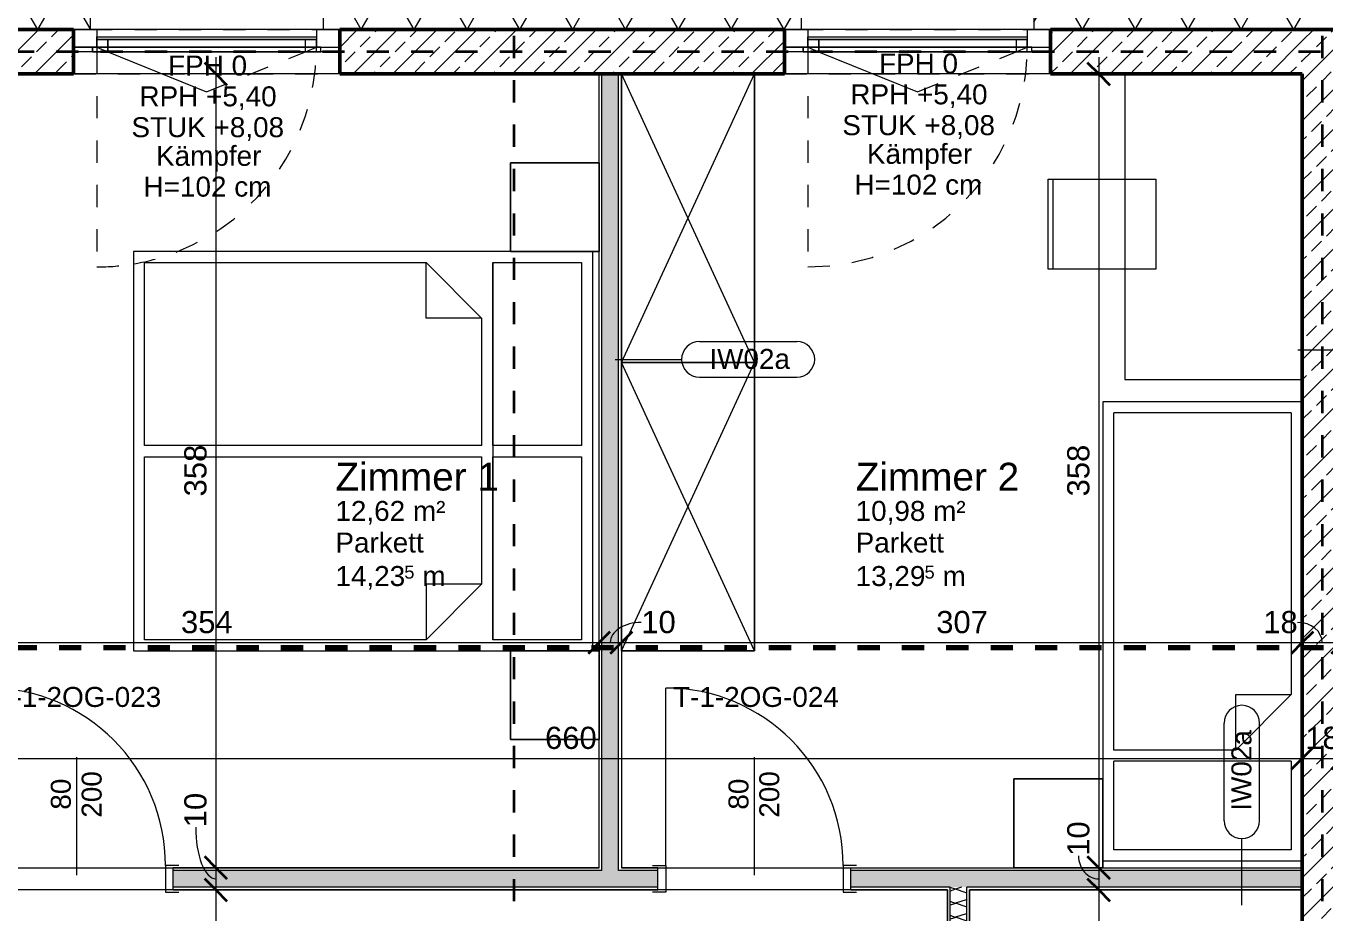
# Model space of a CAD drawing. Header units: metres. Extents: x 3 to 50, y 58.8 to 100.4.
# Drawn here: x 26.71 to 32.57, y 83.68 to 87.67 of the extents above; entities that cross this region are included whole.
import ezdxf

# ---------------------------------------------------------------- set-up
doc = ezdxf.new("R2010")
doc.units = ezdxf.units.M
for name, pattern in [('Achse', [0.009, 0.005, -0.002, 0, -0.002]), ('Strich Punkt Mittel', [0.015875, 0.00635, -0.004763, 0, -0.004763]), ('Verdeckt', [0.003, 0.002, -0.001]), ('Verdeckt Oben', [0.00225, 0.0015, -0.00075])]:
    doc.linetypes.add(name, pattern=pattern)
for name, color, linetype, lineweight in [('A-GLAZ', 151, 'Continuous', 18), ('A-GLAZ-IDEN_', 152, 'Continuous', 9), ('A_Bemassung-50_', 4, 'Continuous', 9), ('A_Bemassung_', 4, 'Continuous', 9), ('A_Beschriftung_', 7, 'Continuous', 9), ('A_Decken', 8, 'Continuous', 13), ('A_Fenster', 7, 'Continuous', 13), ('A_Moebel', 6, 'Continuous', 13), ('A_Raeume_', 7, 'Continuous', 5), ('A_Raeume_Beschriftung_', 7, 'Continuous', 9), ('A_Raster_', 1, 'Continuous', 9), ('A_Tueren', 31, 'Continuous', 13), ('A_Waende', 7, 'Continuous', 13), ('G-ANNO-SYMB_', 111, 'Continuous', 9)]:
    doc.layers.add(name, color=color, linetype=linetype, lineweight=lineweight)
doc.styles.add('Arial_2', font='arial.ttf', dxfattribs={"height": 0.125})
doc.styles.add('Arial_3', font='arial.ttf', dxfattribs={"height": 0.09})
doc.styles.add('Arial_4', font='arial.ttf', dxfattribs={"height": 0.05849})
doc.styles.add('Arial_5', font='arial.ttf', dxfattribs={"height": 0.1})
doc.dimstyles.new('WGA-Bemaßung_1', dxfattribs={"dimscale": 0.3048, "dimtxt": 0.102026, "dimasz": 0.328084, "dimexe": 0.246063, "dimexo": 0.0625, "dimgap": 0.04101, "dimtad": 1, "dimdec": 1, "dimlfac": 100, "dimrnd": 0.5, "dimdsep": 46, "dimtxsty": 'Arial_5', "dimblk1": 'OBLIQUE', "dimblk2": 'OBLIQUE', "dimsah": 1, "dimcen": 0.09, "dimdle": 0.246063, "dimazin": 2, "dimtfac": 1, "dimtdec": 4, "dimtix": 1, "dimtmove": 1, "dimatfit": 3, "dimfxl": 0.656168, "dimfxlon": 1, "dimtvp": 1, "dimtolj": 1, "dimtzin": 0, "dimarcsym": 2})
doc.dimstyles.new('WGA-Bemaßung_3', dxfattribs={"dimscale": 0.3048, "dimtxt": 0.102026, "dimasz": 0.328084, "dimexe": 0.246063, "dimexo": 0.0625, "dimgap": 0.04101, "dimtad": 1, "dimdec": 1, "dimlfac": 100, "dimrnd": 0.5, "dimdsep": 46, "dimtxsty": 'Arial_5', "dimblk1": 'OBLIQUE', "dimblk2": 'OBLIQUE', "dimsah": 1, "dimcen": 0.09, "dimdle": 0.246063, "dimazin": 2, "dimtfac": 1, "dimtdec": 4, "dimtix": 1, "dimtmove": 0, "dimatfit": 3, "dimfxl": 0.656168, "dimfxlon": 1, "dimtvp": 1, "dimtolj": 1, "dimtzin": 0, "dimarcsym": 2})
pattern_1 = [(45, (0, 0), (-0.08980256, 0.08980256), []), (45, (0.0898, 0), (-0.08980256, 0.08980256), [0.0635, -0.03175])]

# ---------------------------------------------------------------- blocks, each defined once
blk = doc.blocks.new('UZ_D1 - SL_0800x2000_Zimmertür_Stahlzarge_GK-7175508-263_PP_02OG_BT1')
at = {"layer": 'A_Tueren', "lineweight": 5}
for p, q in [((-0.4, 0.06), (-0.46, 0.06)), ((-0.4, -0.06), (-0.4, 0.06)), ((0.4, 0.06), (0.46, 0.06)), ((0.4, -0.06), (0.4, 0.06)), ((-0.46, -0.06), (-0.4, -0.06)), ((0.46, -0.06), (0.4, -0.06)), ((0.4, -0.06), (0.4, -0.86))]:
    blk.add_line(p, q, dxfattribs=at)
blk.add_arc((0.4, -0.06), 0.8, 180, 270, dxfattribs=at)
blk = doc.blocks.new('Moeb_Bett - Doppelbett 180x210-V18-263_PP_02OG_BT1')
at = {"layer": 'A_Moebel', "color": 8}
for p, q in [((-1.3, 1.05), (-1.3, 0.65)), ((-0.9, 1.05), (-1.3, 1.05)), ((-1.3, 1.05), (-0.9, 1.05)), ((-1.3, 0.65), (-1.3, 1.05)), ((-0.9, 1.05), (-0.9, -1.05)), ((-0.9, 0.65), (-0.9, 1.05)), ((-0.9, 1.05), (-0.9, 0.65)), ((-0.9, 1.02), (0.9, 1.02)), ((0.9, -1.05), (0.9, 1.05)), ((0.9486, 1.05), (0.9, 1.05)), ((0.9, 1.05), (0.9, 0.65)), ((0.9, 0.65), (0.9, 1.05)), ((0.9, 1.05), (1.3, 1.05)), ((1.3, 0.65), (1.3, 1.05)), ((1.3, 1.05), (1.3, 0.65)), ((-0.85, 0.57), (-0.85, 0.97)), ((-0.85, 0.97), (-0.025, 0.97)), ((-0.025, 0.97), (-0.025, 0.57)), ((0.025, 0.57), (0.025, 0.97)), ((0.025, 0.97), (0.85, 0.97)), ((0.85, 0.97), (0.85, 0.57)), ((-1.3, 0.65), (-0.9, 0.65)), ((-0.9, 0.65), (-1.3, 0.65)), ((0.9, 0.65), (1.3, 0.65)), ((1.3, 0.65), (0.9, 0.65)), ((-0.025, 0.57), (-0.85, 0.57)), ((-0.85, 0.57), (0.85, 0.57)), ((0.85, 0.57), (0.025, 0.57)), ((-0.85, 0.27), (-0.6, 0.52)), ((-0.6, 0.52), (-0.6, 0.27)), ((-0.6, 0.52), (-0.025, 0.52)), ((-0.025, 0.52), (-0.025, -1)), ((0.025, -1), (0.025, 0.52)), ((0.025, 0.52), (0.6, 0.52)), ((0.6, 0.52), (0.6, 0.27)), ((0.85, 0.27), (0.6, 0.52)), ((-0.6, 0.27), (-0.85, 0.27)), ((-0.85, -1), (-0.85, 0.27)), ((0.6, 0.27), (0.85, 0.27)), ((0.85, 0.27), (0.85, -1)), ((-0.9, -1.05), (0.9, -1.05)), ((-0.025, -1), (-0.85, -1)), ((0.85, -1), (0.025, -1))]:
    blk.add_line(p, q, dxfattribs=at)
blk = doc.blocks.new('Moeb_Schrank - Schrank_2m_60cm-4268999-263_PP_02OG_BT1')
at = {"layer": 'A_Moebel', "color": 8}
for p, q in [((0, 0), (1.3, 0.6)), ((0, 0.6), (1.3, 0)), ((1.3, 0.6), (0, 0.6)), ((0, 0.6), (0, 0)), ((0, 0), (0, 0.6)), ((0, 0.6), (1.3, 0.6)), ((1.3, 0), (1.3, 0.6)), ((1.3, 0.6), (1.3, 0)), ((0, 0), (1.3, 0)), ((1.3, 0), (0, 0))]:
    blk.add_line(p, q, dxfattribs=at)
blk = doc.blocks.new('Moeb_Bett - Einzelbett 090x210-1828300-263_PP_02OG_BT1')
at = {"layer": 'A_Moebel', "color": 8}
for p, q in [((-0.45, 1.02), (0.45, 1.02)), ((0.45, -1.05), (0.45, 1.05)), ((0.4717, 1.05), (0.45, 1.05)), ((0.45, 1.05), (0.45, 0.65)), ((0.45, 0.65), (0.45, 1.05)), ((0.45, 1.05), (0.85, 1.05)), ((0.85, 0.65), (0.85, 1.05)), ((0.85, 1.05), (0.85, 0.65)), ((-0.4, 0.97), (0.4, 0.97)), ((-0.4, 0.57), (-0.4, 0.97)), ((0.4, 0.97), (0.4, 0.57)), ((0.45, 0.65), (0.85, 0.65)), ((0.85, 0.65), (0.45, 0.65)), ((-0.4, 0.57), (0.4, 0.57)), ((-0.4, 0.27), (-0.15, 0.52)), ((-0.15, 0.52), (-0.15, 0.27)), ((-0.15, 0.52), (0.4, 0.52)), ((0.4, 0.52), (0.4, -1)), ((-0.15, 0.27), (-0.4, 0.27)), ((-0.4, -1), (-0.4, 0.27)), ((-0.45, -1.05), (0.45, -1.05)), ((-0.4, -1), (0.4, -1))]:
    blk.add_line(p, q, dxfattribs=at)
blk = doc.blocks.new('Moeb_Schreibtisch_variabel - 140 x 80-1811703-263_PP_02OG_BT1')
at = {"layer": 'A_Moebel', "color": 8}
for p, q in [((-0.1866, -0.4), (-0.1866, 0.4)), ((-0.1866, -0.4), (-0.1866, 0.4)), ((-1.0891, -0.2599), (-0.6841, -0.2599)), ((-1.0891, -0.4), (-1.0891, -0.2599)), ((-0.6841, -0.2599), (-0.6841, -0.4)), ((-1.5641, -0.4), (-0.1866, -0.4)), ((-1.5641, -0.4), (-0.1866, -0.4)), ((-1.0891, -0.7452), (-1.0891, -0.4)), ((-0.6841, -0.4), (-0.6841, -0.7452)), ((-1.0891, -0.7255), (-0.6841, -0.7255)), ((-0.6841, -0.7452), (-1.0891, -0.7452))]:
    blk.add_line(p, q, dxfattribs=at)
blk = doc.blocks.new('Fens_1tlg_OL - DF_OL_DK_1120x2400-10146496-263_PP_02OG_BT1')
at = {"layer": 'A_Fenster', "linetype": 'Verdeckt Oben', "lineweight": 5}
for p, q in [((-0.525, 0.26), (0.525, 0.26)), ((-0.525, 0.1), (0.525, 0.1)), ((-0.6, -0.1), (0.6, -0.1)), ((-0.6, -0.1), (0.6, -0.1))]:
    blk.add_line(p, q, dxfattribs=at)
blk = doc.blocks.new('Fens_1tlg_OL - DF_OL_DK_1120x2400-V32-263_PP_02OG_BT1')
at = {"layer": 'A-GLAZ'}
for p, q in [((-0.6, 0.1), (-0.495, 0.1)), ((-0.6, 0.02), (-0.6, 0.1)), ((0.525, 0.1), (-0.525, 0.1)), ((-0.495, 0.1), (-0.495, 0.02)), ((0.495, 0.1), (0.495, 0.02)), ((0.6, 0.1), (0.495, 0.1)), ((0.6, 0.02), (0.6, 0.1)), ((-0.6, 0.02), (-0.515, 0.02)), ((-0.495, 0.02), (-0.6, 0.02)), ((-0.515, 0.02), (-0.495, 0.02)), ((-0.495, 0.02), (-0.445, 0.02)), ((-0.445, 0.02), (0.445, 0.02)), ((0.445, 0.02), (0.495, 0.02)), ((0.495, 0.02), (0.515, 0.02)), ((0.495, 0.02), (0.6, 0.02)), ((0.515, 0.02), (0.6, 0.02))]:
    blk.add_line(p, q, dxfattribs=at)
at = {"layer": 'A_Fenster', "linetype": 'Verdeckt Oben', "lineweight": 5}
for p, q in [((-0.525, 0.26), (0.525, 0.26)), ((-0.525, 0.1), (0.525, 0.1)), ((-0.6, -0.1), (0.6, -0.1)), ((-0.6, -0.1), (0.6, -0.1))]:
    blk.add_line(p, q, dxfattribs=at)
at = {"layer": 'A_Fenster'}
for p, q in [((-0.495, 0.055), (-0.495, 0.067)), ((-0.495, 0.067), (0.495, 0.067)), ((-0.495, 0.067), (0.495, 0.067)), ((-0.495, 0.055), (-0.495, 0.067)), ((0.495, 0.067), (0.495, 0.055)), ((0.495, 0.067), (0.495, 0.055)), ((-0.6, 0.02), (-0.515, 0.02)), ((-0.515, 0.02), (-0.495, 0.02)), ((-0.495, 0.02), (-0.515, 0.02)), ((-0.515, 0.02), (0.515, 0.02)), ((-0.515, 0), (-0.515, 0.02)), ((-0.515, 0.02), (-0.515, 0)), ((-0.495, 0.02), (-0.495, 0.055)), ((-0.445, 0.055), (-0.495, 0.055)), ((0.495, 0.055), (-0.495, 0.055)), ((-0.495, 0.055), (-0.495, 0.02)), ((-0.495, 0.053), (-0.495, 0.055)), ((-0.495, 0.053), (-0.495, 0.055)), ((-0.445, 0.053), (-0.495, 0.053)), ((-0.445, 0.053), (-0.495, 0.053)), ((-0.495, 0.02), (-0.4455, 0)), ((-0.495, 0.02), (-0.445, 0.02)), ((-0.495, 0.02), (0.495, 0.02)), ((-0.445, 0.02), (-0.495, 0.02)), ((-0.495, 0.02), (-0.445, 0.02)), ((0.445, 0.055), (-0.445, 0.055)), ((-0.445, 0.055), (-0.445, 0)), ((0.445, 0.055), (-0.445, 0.055)), ((-0.445, 0.055), (0.445, 0.055)), ((-0.445, 0), (-0.445, 0.055)), ((0.445, 0.053), (-0.445, 0.053)), ((0.445, 0.053), (-0.445, 0.053)), ((-0.445, 0.02), (0.445, 0.02)), ((0.445, 0.02), (-0.445, 0.02)), ((-0.445, 0.02), (0.445, 0.02)), ((0.495, 0.055), (0.445, 0.055)), ((0.445, 0.055), (0.445, 0)), ((0.445, 0.055), (0.445, 0)), ((0.495, 0.053), (0.445, 0.053)), ((0.495, 0.053), (0.445, 0.053)), ((0.445, 0.02), (0.495, 0.02)), ((0.495, 0.02), (0.445, 0.02)), ((0.445, 0.02), (0.495, 0.02)), ((0.495, 0.02), (0.495, 0.055)), ((0.495, 0.02), (0.495, 0.055)), ((0.495, 0.055), (0.495, 0.053)), ((0.495, 0.055), (0.495, 0.053)), ((0.495, 0.02), (0.515, 0.02)), ((0.515, 0.02), (0.495, 0.02)), ((0.515, 0.02), (0.6, 0.02)), ((0.515, 0), (0.515, 0.02)), ((0.515, 0), (0.515, 0.02)), ((0.515, 0), (-0.515, 0)), ((-0.515, 0), (-0.445, 0)), ((-0.4455, 0), (0, -0.18)), ((0.445, 0), (-0.445, 0)), ((0.445, 0), (-0.445, 0)), ((-0.445, 0), (0.445, 0)), ((0.445, 0), (0.515, 0))]:
    blk.add_line(p, q, dxfattribs=at)
at = {"layer": 'A_Fenster', "linetype": 'Verdeckt', "lineweight": 5}
for p, q in [((-0.495, 0.02), (-0.495, 0)), ((0.4455, 0), (0.495, 0.02)), ((-0.495, 0), (-0.495, -0.97)), ((0, -0.18), (0.4455, 0))]:
    blk.add_line(p, q, dxfattribs=at)
for start, end in [(358.83969, 0), (291.56872, 358.83969), (279.61178, 291.56872), (270, 279.61178)]:
    blk.add_arc((-0.495, 0.02), 0.99, start, end, dxfattribs=at)
blk = doc.blocks.new('Fens_1tlg_OL - DF_OL_DK_1120x2400-V33-263_PP_02OG_BT1')
at = {"layer": 'A-GLAZ'}
for p, q in [((-0.6, 0.1), (-0.495, 0.1)), ((-0.6, 0.02), (-0.6, 0.1)), ((0.525, 0.1), (-0.525, 0.1)), ((-0.495, 0.1), (-0.495, 0.02)), ((0.495, 0.1), (0.495, 0.02)), ((0.6, 0.1), (0.495, 0.1)), ((0.6, 0.02), (0.6, 0.1)), ((-0.6, 0.02), (-0.515, 0.02)), ((-0.495, 0.02), (-0.6, 0.02)), ((-0.515, 0.02), (-0.495, 0.02)), ((-0.495, 0.02), (-0.445, 0.02)), ((-0.445, 0.02), (0.445, 0.02)), ((0.445, 0.02), (0.495, 0.02)), ((0.495, 0.02), (0.515, 0.02)), ((0.495, 0.02), (0.6, 0.02)), ((0.515, 0.02), (0.6, 0.02))]:
    blk.add_line(p, q, dxfattribs=at)
at = {"layer": 'A_Fenster', "linetype": 'Verdeckt Oben', "lineweight": 5}
for p, q in [((-0.525, 0.26), (0.525, 0.26)), ((-0.525, 0.1), (0.525, 0.1)), ((-0.6, -0.1), (0.6, -0.1)), ((-0.6, -0.1), (0.6, -0.1))]:
    blk.add_line(p, q, dxfattribs=at)
at = {"layer": 'A_Fenster'}
for p, q in [((-0.495, 0.055), (-0.495, 0.067)), ((-0.495, 0.067), (0.495, 0.067)), ((-0.495, 0.067), (0.495, 0.067)), ((-0.495, 0.055), (-0.495, 0.067)), ((0.495, 0.067), (0.495, 0.055)), ((0.495, 0.067), (0.495, 0.055)), ((-0.6, 0.02), (-0.515, 0.02)), ((-0.515, 0.02), (-0.495, 0.02)), ((-0.495, 0.02), (-0.515, 0.02)), ((-0.515, 0.02), (0.515, 0.02)), ((-0.515, 0), (-0.515, 0.02)), ((-0.515, 0.02), (-0.515, 0)), ((-0.495, 0.02), (-0.495, 0.055)), ((-0.445, 0.055), (-0.495, 0.055)), ((0.495, 0.055), (-0.495, 0.055)), ((-0.495, 0.055), (-0.495, 0.02)), ((-0.495, 0.053), (-0.495, 0.055)), ((-0.495, 0.053), (-0.495, 0.055)), ((-0.445, 0.053), (-0.495, 0.053)), ((-0.445, 0.053), (-0.495, 0.053)), ((-0.495, 0.02), (-0.4455, 0)), ((-0.495, 0.02), (-0.445, 0.02)), ((-0.495, 0.02), (0.495, 0.02)), ((-0.445, 0.02), (-0.495, 0.02)), ((-0.495, 0.02), (-0.445, 0.02)), ((0.445, 0.055), (-0.445, 0.055)), ((-0.445, 0.055), (-0.445, 0)), ((0.445, 0.055), (-0.445, 0.055)), ((-0.445, 0.055), (0.445, 0.055)), ((-0.445, 0), (-0.445, 0.055)), ((0.445, 0.053), (-0.445, 0.053)), ((0.445, 0.053), (-0.445, 0.053)), ((-0.445, 0.02), (0.445, 0.02)), ((0.445, 0.02), (-0.445, 0.02)), ((-0.445, 0.02), (0.445, 0.02)), ((0.495, 0.055), (0.445, 0.055)), ((0.445, 0.055), (0.445, 0)), ((0.445, 0.055), (0.445, 0)), ((0.495, 0.053), (0.445, 0.053)), ((0.495, 0.053), (0.445, 0.053)), ((0.445, 0.02), (0.495, 0.02)), ((0.495, 0.02), (0.445, 0.02)), ((0.445, 0.02), (0.495, 0.02)), ((0.495, 0.02), (0.495, 0.055)), ((0.495, 0.02), (0.495, 0.055)), ((0.495, 0.055), (0.495, 0.053)), ((0.495, 0.055), (0.495, 0.053)), ((0.495, 0.02), (0.515, 0.02)), ((0.515, 0.02), (0.495, 0.02)), ((0.515, 0.02), (0.6, 0.02)), ((0.515, 0), (0.515, 0.02)), ((0.515, 0), (0.515, 0.02)), ((0.515, 0), (-0.515, 0)), ((-0.515, 0), (-0.445, 0)), ((-0.4455, 0), (0, -0.18)), ((0.445, 0), (-0.445, 0)), ((0.445, 0), (-0.445, 0)), ((-0.445, 0), (0.445, 0)), ((0.445, 0), (0.515, 0))]:
    blk.add_line(p, q, dxfattribs=at)
at = {"layer": 'A_Fenster', "linetype": 'Verdeckt', "lineweight": 5}
for p, q in [((-0.495, 0.02), (-0.495, 0)), ((0.4455, 0), (0.495, 0.02)), ((-0.495, 0), (-0.495, -0.97)), ((0, -0.18), (0.4455, 0))]:
    blk.add_line(p, q, dxfattribs=at)
for start, end in [(358.83969, 0), (270, 358.83969)]:
    blk.add_arc((-0.495, 0.02), 0.99, start, end, dxfattribs=at)
blk = doc.blocks.new('BS_Tuer_PP - oben-10002441-263_PP_02OG_BT1')
at = {"layer": 'A_Beschriftung_'}
blk.add_line((0, 0.00012), (0, 0.01076), dxfattribs=at)
blk = doc.blocks.new('BS_Wand_Lollipop - rechts_oben-2026913-263_PP_02OG_BT1')
at = {"layer": 'A_Beschriftung_'}
for p, q in [((0.0046, 0.0016), (0.0134, 0.0016)), ((-0.003, 0), (0.003, 0)), ((0.0046, -0.0016), (0.0134, -0.0016))]:
    blk.add_line(p, q, dxfattribs=at)
for centre, start, end in [((0.0046, 0), 90, 270), ((0.0134, 0), 270, 90)]:
    blk.add_arc(centre, 0.0016, start, end, dxfattribs=at)
blk = doc.blocks.new('DIMBLOCK399-263_PP_02OG_BT1')
at = {"layer": 'A_Bemassung-50_', "lineweight": 35, "transparency": 16777216}
for p, q in [((27.5696, 87.458), (27.5196, 87.508)), ((27.5696, 87.458), (27.6196, 87.408)), ((27.5696, 83.8805), (27.5196, 83.9305)), ((27.5696, 83.8805), (27.6196, 83.8305))]:
    blk.add_line(p, q, dxfattribs=at)
at = {"layer": 'A_Bemassung-50_', "transparency": 16777216}
for p, q in [((27.5696, 87.533), (27.5696, 83.8805)), ((27.5696, 87.458), (27.4946, 87.458)), ((27.5696, 87.458), (27.7696, 87.458)), ((27.5696, 83.8805), (27.4946, 83.8805)), ((27.5696, 83.8805), (27.7696, 83.8805))]:
    blk.add_line(p, q, dxfattribs=at)
at = {"layer": 'A_Bemassung-50_', "color": 0, "transparency": 16777216, "insert": (27.4273, 85.5539), "char_height": 0.1, "width": 0.276883, "attachment_point": 1, "rotation": 90, "line_spacing_factor": 0.941778, "style": 'Arial_5'}
blk.add_mtext('358', dxfattribs=at)
blk = doc.blocks.new('_Oblique')
at = {"color": 0, "linetype": 'ByBlock', "lineweight": -2}
blk.add_line((-0.5, -0.5), (0.5, 0.5), dxfattribs=at)
blk = doc.blocks.new('DIMBLOCK400-263_PP_02OG_BT1')
at = {"layer": 'A_Bemassung-50_', "lineweight": 35, "transparency": 16777216}
for p, q in [((27.5696, 83.8805), (27.5196, 83.9305)), ((27.5696, 83.8805), (27.6196, 83.8305)), ((27.5696, 83.7805), (27.5196, 83.8305)), ((27.5696, 83.7805), (27.6196, 83.7305))]:
    blk.add_line(p, q, dxfattribs=at)
at = {"layer": 'A_Bemassung-50_', "transparency": 16777216}
for p, q in [((27.5696, 83.8805), (27.4946, 83.8805)), ((27.5696, 83.8805), (27.5696, 83.7805)), ((27.5696, 83.8805), (27.7696, 83.8805)), ((27.5696, 83.7805), (27.4946, 83.7805)), ((27.5696, 83.7805), (27.7696, 83.7805))]:
    blk.add_line(p, q, dxfattribs=at)
blk.add_ellipse((27.5696, 84.0627), major_axis=(0, 0.2322), ratio=0.391824, start_param=1.570796, end_param=3.141593, dxfattribs=at)
at = {"layer": 'A_Bemassung-50_', "color": 0, "transparency": 16777216, "insert": (27.4273, 84.0627), "char_height": 0.1, "width": 0.184588, "attachment_point": 1, "rotation": 90, "line_spacing_factor": 0.941778, "style": 'Arial_5'}
blk.add_mtext('10', dxfattribs=at)
blk = doc.blocks.new('DIMBLOCK401-263_PP_02OG_BT1')
at = {"layer": 'A_Bemassung-50_', "lineweight": 35, "transparency": 16777216}
for p, q in [((27.5696, 83.7805), (27.5196, 83.8305)), ((27.5696, 83.7805), (27.6196, 83.7305)), ((27.5696, 82.5805), (27.5196, 82.6305)), ((27.5696, 82.5805), (27.6196, 82.5305))]:
    blk.add_line(p, q, dxfattribs=at)
at = {"layer": 'A_Bemassung-50_', "transparency": 16777216}
for p, q in [((27.5696, 83.7805), (27.4946, 83.7805)), ((27.5696, 83.7805), (27.5696, 82.5805)), ((27.5696, 83.7805), (27.7696, 83.7805)), ((27.5696, 82.5805), (27.4946, 82.5805)), ((27.5696, 82.5805), (27.7696, 82.5805))]:
    blk.add_line(p, q, dxfattribs=at)
at = {"layer": 'A_Bemassung-50_', "color": 0, "transparency": 16777216, "insert": (27.4273, 83.0651), "char_height": 0.1, "width": 0.276883, "attachment_point": 1, "rotation": 90, "line_spacing_factor": 0.941778, "style": 'Arial_5'}
blk.add_mtext('120', dxfattribs=at)
blk = doc.blocks.new('DIMBLOCK432-263_PP_02OG_BT1')
at = {"layer": 'A_Bemassung-50_', "lineweight": 35, "transparency": 16777216}
for p, q in [((31.5499, 87.458), (31.4999, 87.508)), ((31.5499, 87.458), (31.5999, 87.408)), ((31.5499, 83.8805), (31.4999, 83.9305)), ((31.5499, 83.8805), (31.5999, 83.8305))]:
    blk.add_line(p, q, dxfattribs=at)
at = {"layer": 'A_Bemassung-50_', "transparency": 16777216}
for p, q in [((31.5499, 87.533), (31.5499, 83.8805)), ((31.5499, 87.458), (31.4749, 87.458)), ((31.5499, 87.458), (31.7499, 87.458)), ((31.5499, 83.8805), (31.4749, 83.8805)), ((31.5499, 83.8805), (31.7499, 83.8805))]:
    blk.add_line(p, q, dxfattribs=at)
at = {"layer": 'A_Bemassung-50_', "color": 0, "transparency": 16777216, "insert": (31.4076, 85.5539), "char_height": 0.1, "width": 0.276883, "attachment_point": 1, "rotation": 90, "line_spacing_factor": 0.941778, "style": 'Arial_5'}
blk.add_mtext('358', dxfattribs=at)
blk = doc.blocks.new('DIMBLOCK433-263_PP_02OG_BT1')
at = {"layer": 'A_Bemassung-50_', "lineweight": 35, "transparency": 16777216}
for p, q in [((31.5499, 83.8805), (31.4999, 83.9305)), ((31.5499, 83.8805), (31.5999, 83.8305)), ((31.5499, 83.7805), (31.4999, 83.8305)), ((31.5499, 83.7805), (31.5999, 83.7305))]:
    blk.add_line(p, q, dxfattribs=at)
at = {"layer": 'A_Bemassung-50_', "transparency": 16777216}
for p, q in [((31.5499, 83.8805), (31.4749, 83.8805)), ((31.5499, 83.8805), (31.5499, 83.7805)), ((31.5499, 83.8805), (31.7499, 83.8805)), ((31.5499, 83.7805), (31.4749, 83.7805)), ((31.5499, 83.7805), (31.7499, 83.7805))]:
    blk.add_line(p, q, dxfattribs=at)
blk.add_ellipse((31.5499, 83.9341), major_axis=(0, 0.1036), ratio=0.878546, start_param=1.570796, end_param=3.141593, dxfattribs=at)
at = {"layer": 'A_Bemassung-50_', "color": 0, "transparency": 16777216, "insert": (31.4076, 83.9341), "char_height": 0.1, "width": 0.184588, "attachment_point": 1, "rotation": 90, "line_spacing_factor": 0.941778, "style": 'Arial_5'}
blk.add_mtext('10', dxfattribs=at)
blk = doc.blocks.new('DIMBLOCK434-263_PP_02OG_BT1')
at = {"layer": 'A_Bemassung-50_', "lineweight": 35, "transparency": 16777216}
for p, q in [((31.5499, 83.7805), (31.4999, 83.8305)), ((31.5499, 83.7805), (31.5999, 83.7305)), ((31.5499, 83.1805), (31.4999, 83.2305)), ((31.5499, 83.1805), (31.5999, 83.1305))]:
    blk.add_line(p, q, dxfattribs=at)
at = {"layer": 'A_Bemassung-50_', "transparency": 16777216}
for p, q in [((31.5499, 83.7805), (31.4749, 83.7805)), ((31.5499, 83.7805), (31.5499, 83.1805)), ((31.5499, 83.7805), (31.7499, 83.7805)), ((31.5499, 83.1805), (31.3499, 83.1805)), ((31.5499, 83.1805), (31.6249, 83.1805))]:
    blk.add_line(p, q, dxfattribs=at)
at = {"layer": 'A_Bemassung-50_', "color": 0, "transparency": 16777216, "insert": (31.4076, 83.4036), "char_height": 0.1, "width": 0.184588, "attachment_point": 1, "rotation": 90, "line_spacing_factor": 0.941778, "style": 'Arial_5'}
blk.add_mtext('60', dxfattribs=at)
blk = doc.blocks.new('DIMBLOCK462-263_PP_02OG_BT1')
at = {"layer": 'A_Bemassung-50_', "transparency": 16777216}
for p, q in [((25.7577, 84.8952), (25.7577, 85.0952)), ((29.2977, 84.8952), (29.2977, 85.0952)), ((25.7577, 84.8952), (29.2977, 84.8952)), ((25.7577, 84.8952), (25.7577, 84.8202)), ((29.2977, 84.8952), (29.2977, 84.8202))]:
    blk.add_line(p, q, dxfattribs=at)
at = {"layer": 'A_Bemassung-50_', "lineweight": 35, "transparency": 16777216}
for p, q in [((25.7577, 84.8952), (25.8077, 84.9452)), ((29.2977, 84.8952), (29.3477, 84.9452)), ((25.7577, 84.8952), (25.7077, 84.8452)), ((29.2977, 84.8952), (29.2477, 84.8452))]:
    blk.add_line(p, q, dxfattribs=at)
at = {"layer": 'A_Bemassung-50_', "color": 0, "transparency": 16777216, "insert": (27.4123, 85.0376), "char_height": 0.1, "width": 0.276883, "attachment_point": 1, "line_spacing_factor": 0.941778, "style": 'Arial_5'}
blk.add_mtext('354', dxfattribs=at)
blk = doc.blocks.new('DIMBLOCK463-263_PP_02OG_BT1')
at = {"layer": 'A_Bemassung-50_', "transparency": 16777216}
for p, q in [((29.2977, 84.8952), (29.2977, 85.0952)), ((29.3977, 84.8952), (29.3977, 85.0952)), ((29.2977, 84.8952), (29.3977, 84.8952)), ((29.2977, 84.8952), (29.2977, 84.8202)), ((29.3977, 84.8952), (29.3977, 84.8202))]:
    blk.add_line(p, q, dxfattribs=at)
at = {"layer": 'A_Bemassung-50_', "lineweight": 35, "transparency": 16777216}
for p, q in [((29.2977, 84.8952), (29.3477, 84.9452)), ((29.3977, 84.8952), (29.4477, 84.9452)), ((29.2977, 84.8952), (29.2477, 84.8452)), ((29.3977, 84.8952), (29.3477, 84.8452))]:
    blk.add_line(p, q, dxfattribs=at)
at = {"layer": 'A_Bemassung-50_', "transparency": 16777216}
blk.add_ellipse((29.4876, 84.8952), major_axis=(0.1399, 0), ratio=0.650148, start_param=1.570796, end_param=3.141593, dxfattribs=at)
at = {"layer": 'A_Bemassung-50_', "color": 0, "transparency": 16777216, "insert": (29.4876, 85.0376), "char_height": 0.1, "width": 0.184588, "attachment_point": 1, "line_spacing_factor": 0.941778, "style": 'Arial_5'}
blk.add_mtext('10', dxfattribs=at)
blk = doc.blocks.new('DIMBLOCK464-263_PP_02OG_BT1')
at = {"layer": 'A_Bemassung-50_', "transparency": 16777216}
for p, q in [((29.3977, 84.8952), (29.3977, 85.0952)), ((32.4677, 84.8952), (32.4677, 85.0952)), ((29.3977, 84.8952), (32.4677, 84.8952)), ((29.3977, 84.8952), (29.3977, 84.8202)), ((32.4677, 84.8952), (32.4677, 84.8202))]:
    blk.add_line(p, q, dxfattribs=at)
at = {"layer": 'A_Bemassung-50_', "lineweight": 35, "transparency": 16777216}
for p, q in [((29.3977, 84.8952), (29.4477, 84.9452)), ((32.4677, 84.8952), (32.5177, 84.9452)), ((29.3977, 84.8952), (29.3477, 84.8452)), ((32.4677, 84.8952), (32.4177, 84.8452))]:
    blk.add_line(p, q, dxfattribs=at)
at = {"layer": 'A_Bemassung-50_', "color": 0, "transparency": 16777216, "insert": (30.8173, 85.0376), "char_height": 0.1, "width": 0.276883, "attachment_point": 1, "line_spacing_factor": 0.941778, "style": 'Arial_5'}
blk.add_mtext('307', dxfattribs=at)
blk = doc.blocks.new('DIMBLOCK465-263_PP_02OG_BT1')
at = {"layer": 'A_Bemassung-50_', "transparency": 16777216}
for p, q in [((32.4677, 84.8952), (32.4677, 85.0952)), ((32.6477, 84.8952), (32.6477, 85.0952)), ((32.4677, 84.8952), (32.6477, 84.8952)), ((32.4677, 84.8952), (32.4677, 84.8202)), ((32.6477, 84.8952), (32.6477, 84.8202))]:
    blk.add_line(p, q, dxfattribs=at)
at = {"layer": 'A_Bemassung-50_', "lineweight": 35, "transparency": 16777216}
for p, q in [((32.4677, 84.8952), (32.5177, 84.9452)), ((32.6477, 84.8952), (32.6977, 84.9452)), ((32.4677, 84.8952), (32.4177, 84.8452)), ((32.6477, 84.8952), (32.5977, 84.8452))]:
    blk.add_line(p, q, dxfattribs=at)
at = {"layer": 'A_Bemassung-50_', "transparency": 16777216}
blk.add_ellipse((32.4453, 84.8952), major_axis=(0.1124, 0), ratio=0.809445, start_param=0, end_param=1.570796, dxfattribs=at)
at = {"layer": 'A_Bemassung-50_', "color": 0, "transparency": 16777216, "insert": (32.2914, 85.0376), "char_height": 0.1, "width": 0.184588, "attachment_point": 1, "line_spacing_factor": 0.941778, "style": 'Arial_5'}
blk.add_mtext('18', dxfattribs=at)
blk = doc.blocks.new('DIMBLOCK499-263_PP_02OG_BT1')
at = {"layer": 'A_Bemassung-50_', "transparency": 16777216}
for p, q in [((32.4677, 84.3735), (32.4677, 84.5735)), ((25.8702, 84.3735), (25.8702, 84.4485)), ((25.8702, 84.3735), (32.4677, 84.3735)), ((25.8702, 84.3735), (25.8702, 84.1735)), ((32.4677, 84.3735), (32.4677, 84.2985))]:
    blk.add_line(p, q, dxfattribs=at)
at = {"layer": 'A_Bemassung-50_', "lineweight": 35, "transparency": 16777216}
for p, q in [((25.8702, 84.3735), (25.9202, 84.4235)), ((32.4677, 84.3735), (32.5177, 84.4235)), ((25.8702, 84.3735), (25.8202, 84.3235)), ((32.4677, 84.3735), (32.4177, 84.3235))]:
    blk.add_line(p, q, dxfattribs=at)
at = {"layer": 'A_Bemassung-50_', "color": 0, "transparency": 16777216, "insert": (29.0536, 84.5158), "char_height": 0.1, "width": 0.276883, "attachment_point": 1, "line_spacing_factor": 0.941778, "style": 'Arial_5'}
blk.add_mtext('660', dxfattribs=at)
blk = doc.blocks.new('DIMBLOCK500-263_PP_02OG_BT1')
at = {"layer": 'A_Bemassung-50_', "transparency": 16777216}
for p, q in [((32.4677, 84.3735), (32.4677, 84.5735)), ((32.6477, 84.3735), (32.6477, 84.5735)), ((32.4677, 84.3735), (32.6477, 84.3735)), ((32.4677, 84.3735), (32.4677, 84.2985)), ((32.6477, 84.3735), (32.6477, 84.2985))]:
    blk.add_line(p, q, dxfattribs=at)
at = {"layer": 'A_Bemassung-50_', "lineweight": 35, "transparency": 16777216}
for p, q in [((32.4677, 84.3735), (32.5177, 84.4235)), ((32.6477, 84.3735), (32.6977, 84.4235)), ((32.4677, 84.3735), (32.4177, 84.3235)), ((32.6477, 84.3735), (32.5977, 84.3235))]:
    blk.add_line(p, q, dxfattribs=at)
at = {"layer": 'A_Bemassung-50_', "color": 0, "transparency": 16777216, "insert": (32.4808, 84.5158), "char_height": 0.1, "width": 0.184588, "attachment_point": 1, "line_spacing_factor": 0.941778, "style": 'Arial_5'}
blk.add_mtext('18', dxfattribs=at)

msp = doc.modelspace()

# ---------------------------------------------------------------- hatches: boundary and pattern name
at = {"layer": 'A_Waende', "lineweight": 5}
h = msp.add_hatch(dxfattribs=at)
h.set_pattern_fill('FP_141', color=250, angle=90, style=0, pattern_type=2)
h.set_pattern_definition([(3e-14, (26.29, 87.658), (-1e-16, 0.20637), []), (60, (26.29, 87.658), (-0.17872, 0.103185), []), (120, (26.29, 87.658), (-0.17872, -0.103185), [])])
h.paths.add_polyline_path([(25.89, 87.658), (27.0027, 87.658), (27.0027, 87.818), (25.5777, 87.818), (25.5777, 87.658), (25.7577, 87.658)])
h = msp.add_hatch(dxfattribs=at)
h.set_pattern_fill('FP_142', color=250, angle=90, style=0, pattern_type=2)
h.set_pattern_definition([(3e-14, (29.655, 87.658), (-1e-16, 0.20637), []), (60, (29.655, 87.658), (-0.17873, 0.10319), []), (120, (29.655, 87.658), (-0.17873, -0.10319), [])])
h.paths.add_polyline_path([(28.9983, 87.658), (30.2077, 87.658), (30.2077, 87.818), (28.0527, 87.818), (28.0527, 87.658), (28.718, 87.658)])
h = msp.add_hatch(dxfattribs=at)
h.set_pattern_fill('FP_11', color=250, angle=90, style=0, pattern_type=2)
h.set_pattern_definition([(3e-14, (31.953, 87.658), (-1e-16, 0.20637), []), (60, (31.953, 87.658), (-0.17873, 0.10319), []), (120, (31.953, 87.658), (-0.17873, -0.10319), [])])
h.paths.add_polyline_path([(32.6477, 87.658), (32.6477, 87.818), (31.2577, 87.818), (31.2577, 87.658), (32.4677, 87.658)])
h = msp.add_hatch(dxfattribs=at)
h.set_pattern_fill('FP_4', color=250, style=0, pattern_type=2)
h.set_pattern_definition(pattern_1)
h.paths.add_polyline_path([(28.408, 87.458), (30.1327, 87.458), (30.1327, 87.658), (28.1277, 87.658), (28.1277, 87.458), (28.1359, 87.458)])
h.paths.add_polyline_path([(25.89, 87.458), (26.9277, 87.458), (26.9277, 87.658), (25.7577, 87.658), (25.7577, 87.458), (25.8702, 87.458)])
h = msp.add_hatch(dxfattribs=at)
h.set_pattern_fill('FP_4', color=250, style=0, pattern_type=2)
h.set_pattern_definition(pattern_1)
h.paths.add_polyline_path([(31.6677, 87.458), (32.4677, 87.458), (32.4677, 87.658), (31.3327, 87.658), (31.3327, 87.458), (31.546, 87.458)])
h = msp.add_hatch(dxfattribs=at)
h.set_pattern_fill('FP_4', color=250, style=0, pattern_type=2)
h.set_pattern_definition(pattern_1)
h.paths.add_polyline_path([(32.4677, 80.3355), (32.6477, 80.3355), (32.6477, 87.658), (32.4677, 87.658), (32.4677, 80.4605)])
h = msp.add_hatch(dxfattribs=at)
h.set_pattern_fill('FP_58', color=250, angle=315, style=0, pattern_type=2)
h.set_pattern_definition([(135, (29.39796, 85.66952), (-0.254, 0.1270034), [0.02245, -0.15715]), (135, (29.28695, 85.7169), (-0.254, 0.1270034), [0.02245, -0.15715]), (135, (29.39726, 85.732455), (-0.254, 0.1270034), [0.02245, -0.15715]), (135, (29.28695, 85.78054), (-0.254, 0.1270034), [0.02245, -0.15715]), (161.565, (29.38241, 85.68508), (-0.5079977, 0.1270007), [0.0502, -0.35141]), (161.565, (29.334325, 85.700635), (-0.5079977, 0.1270007), [0.0502, -0.35141]), (161.565, (29.3817, 85.74801), (-0.50799766, 0.1270007), [0.0502, -0.35141]), (161.565, (29.334325, 85.764274), (-0.50799766, 0.1270007), [0.0502, -0.35141]), (225, (29.28624, 85.68508), (0.254, 0.1270034), [0.02245, -0.15715]), (225, (29.39726, 85.732455), (0.254, 0.1270034), [0.02245, -0.15715]), (225, (29.28624, 85.74872), (0.254, 0.1270034), [0.02245, -0.15715]), (225, (29.39726, 85.79609), (0.254, 0.1270034), [0.02245, -0.15715]), (198.435, (29.334325, 85.700635), (0.5079977, 0.1270007), [0.0502, -0.35141]), (198.435, (29.3817, 85.7169), (0.5079977, 0.1270007), [0.0502, -0.35141]), (198.435, (29.334325, 85.764274), (0.50799766, 0.1270007), [0.0502, -0.35141]), (198.435, (29.3817, 85.780538), (0.50799766, 0.1270007), [0.0502, -0.35141])])
h.paths.add_polyline_path([(29.3102, 83.868), (29.3852, 83.868), (29.3852, 87.458), (29.3102, 87.458), (29.3102, 83.8805)])
h = msp.add_hatch(dxfattribs=at)
h.set_pattern_fill('FP_60', color=250, angle=-225, style=0, pattern_type=2)
h.set_pattern_definition([(225, (29.16886, 83.88054), (-0.1270034, -0.2539998), [0.02245, -0.15715]), (225, (29.12149, 83.76953), (-0.1270034, -0.2539998), [0.02245, -0.15715]), (225, (29.10522, 83.88054), (-0.1270034, -0.2539998), [0.02245, -0.15715]), (225, (29.05785, 83.76953), (-0.1270034, -0.2539998), [0.02245, -0.15715]), (251.565, (29.153305, 83.864986), (-0.1270007, -0.50799766), [0.0502, -0.35141]), (251.565, (29.13775, 83.816902), (-0.1270007, -0.50799766), [0.0502, -0.35141]), (251.565, (29.089666, 83.864986), (-0.1270007, -0.50799766), [0.0502, -0.35141]), (251.565, (29.07411, 83.816902), (-0.1270007, -0.50799766), [0.0502, -0.35141]), (315, (29.1526, 83.76953), (-0.1270034, 0.2539998), [0.02245, -0.15715]), (315, (29.10522, 83.88054), (-0.1270034, 0.2539998), [0.02245, -0.15715]), (315, (29.08967, 83.76882), (-0.1270034, 0.2539998), [0.02245, -0.15715]), (315, (29.04158, 83.88054), (-0.1270034, 0.2539998), [0.02245, -0.15715]), (288.435, (29.13775, 83.816902), (-0.1270007, 0.50799766), [0.0502, -0.35141]), (288.435, (29.121486, 83.86428), (-0.1270007, 0.50799766), [0.0502, -0.35141]), (288.435, (29.07411, 83.816902), (-0.1270007, 0.50799766), [0.0502, -0.35141]), (288.435, (29.057846, 83.86428), (-0.1270007, 0.50799766), [0.0502, -0.35141])])
h.paths.add_polyline_path([(25.8702, 83.793), (26.5077, 83.793), (26.5077, 83.868), (25.8702, 83.868)])
h.paths.add_polyline_path([(28.1277, 83.793), (29.5627, 83.793), (29.5627, 83.868), (27.3777, 83.868), (27.3777, 83.793), (27.7227, 83.793)])
h.paths.add_polyline_path([(30.44, 83.793), (32.4677, 83.793), (32.4677, 83.868), (30.4327, 83.868), (30.4327, 83.793)])
h = msp.add_hatch(dxfattribs=at)
h.set_pattern_fill('FP_71', color=250, angle=315, style=0, pattern_type=2)
h.set_pattern_definition([(135, (30.96774, 83.18051), (-0.254, 0.127003), [0.02245, -0.15715]), (135, (30.85673, 83.22788), (-0.254, 0.127003), [0.02245, -0.15715]), (135, (30.96774, 83.24415), (-0.254, 0.127003), [0.02245, -0.15715]), (135, (30.85673, 83.29152), (-0.254, 0.127003), [0.02245, -0.15715]), (161.565, (30.952185, 83.196063), (-0.5079977, 0.1270007), [0.0502, -0.35141]), (161.565, (30.9041, 83.21162), (-0.5079977, 0.1270007), [0.0502, -0.35141]), (161.565, (30.952185, 83.259702), (-0.5079977, 0.1270007), [0.0502, -0.35141]), (161.565, (30.9041, 83.27526), (-0.5079977, 0.1270007), [0.0502, -0.35141]), (225, (30.85673, 83.19677), (0.254, 0.127003), [0.02245, -0.15715]), (225, (30.96774, 83.24415), (0.254, 0.127003), [0.02245, -0.15715]), (225, (30.85602, 83.2597), (0.254, 0.127003), [0.02245, -0.15715]), (225, (30.96774, 83.307785), (0.254, 0.127003), [0.02245, -0.15715]), (198.435, (30.9041, 83.21162), (0.5079977, 0.1270007), [0.0502, -0.35141]), (198.435, (30.95148, 83.227882), (0.5079977, 0.1270007), [0.0502, -0.35141]), (198.435, (30.9041, 83.27526), (0.5079977, 0.1270007), [0.0502, -0.35141]), (198.435, (30.95148, 83.29152), (0.5079977, 0.1270007), [0.0502, -0.35141])])
h.paths.add_polyline_path([(30.9552, 82.568), (30.9552, 82.7455), (30.8802, 82.7455), (30.8802, 82.568)])
h.paths.add_polyline_path([(30.9552, 83.6155), (30.9552, 83.793), (30.8802, 83.793), (30.8802, 83.6155)])

# ---------------------------------------------------------------- linework, layer by layer
at = {"layer": 'A_Decken'}
for p, q in [((28.1277, 87.558), (26.9277, 87.558)), ((31.3327, 87.558), (30.1327, 87.558)), ((29.2977, 83.8805), (29.2977, 87.458)), ((30.4327, 83.8805), (32.4677, 83.8805))]:
    msp.add_line(p, q, dxfattribs=at)
at = {"layer": 'A_Raeume_', "flags": 128}
for points in [[(25.7577, 87.458), (25.7577, 86.558), (25.7577, 86.4564), (25.7577, 84.293), (25.8702, 84.293), (25.8702, 83.8805), (29.2977, 83.8805), (29.2977, 87.458)], [(32.4677, 83.8805), (32.4677, 87.458), (31.3327, 87.458), (29.3977, 87.458), (29.3977, 83.8805), (30.9177, 83.8805)], [(25.6577, 83.7805), (25.6577, 82.5805), (27.6197, 82.5805), (27.7852, 82.5805), (29.0433, 82.5805), (30.8677, 82.5805), (30.8677, 83.7805), (29.3477, 83.7805), (25.8718, 83.7805), (25.8702, 83.7805)], [(32.4677, 82.5805), (32.4677, 83.7805), (30.9677, 83.7805), (30.9677, 82.5805), (32.4177, 82.5805)]]:
    msp.add_lwpolyline(points, close=True, dxfattribs=at)
at = {"layer": 'A_Raster_', "linetype": 'Strich Punkt Mittel', "lineweight": 35}
for p, q in [((28.9127, 94.2296), (28.9127, 59.9489)), ((32.5577, 94.2296), (32.5577, 59.9489)), ((48.1498, 87.558), (3.3483, 87.558))]:
    msp.add_line(p, q, dxfattribs=at)
at = {"layer": 'A_Waende', "color": 250, "lineweight": 5}
for p, q in [((27.0027, 87.818), (27.0027, 87.658)), ((28.0527, 87.818), (28.0527, 87.658)), ((30.2077, 87.818), (30.2077, 87.658)), ((31.2577, 87.818), (31.2577, 87.658)), ((27.0027, 87.658), (26.9277, 87.658)), ((30.2077, 87.658), (28.0527, 87.658)), ((31.2577, 87.658), (31.3327, 87.658)), ((27.3777, 83.793), (27.3777, 83.868)), ((29.5627, 83.793), (29.5627, 83.868)), ((30.4327, 83.793), (30.4327, 83.868))]:
    msp.add_line(p, q, dxfattribs=at)
at = {"layer": 'A_Waende', "lineweight": 50}
for p, q in [((25.5777, 87.658), (26.9277, 87.658)), ((26.9277, 87.658), (26.9277, 87.458)), ((30.1327, 87.658), (28.1277, 87.658)), ((28.1277, 87.658), (28.1277, 87.458)), ((30.1327, 87.658), (30.1327, 87.458)), ((31.3327, 87.658), (31.3327, 87.458)), ((31.3327, 87.658), (33.6277, 87.658)), ((25.7577, 87.458), (26.9277, 87.458)), ((28.1277, 87.458), (30.1327, 87.458)), ((32.4677, 87.458), (31.3327, 87.458)), ((32.4677, 82.493), (32.4677, 87.458))]:
    msp.add_line(p, q, dxfattribs=at)
at = {"layer": 'A_Waende'}
for p, q in [((28.0527, 87.658), (27.0027, 87.658)), ((31.2577, 87.658), (30.2077, 87.658))]:
    msp.add_line(p, q, dxfattribs=at)
at = {"layer": 'A_Waende', "color": 10}
for p, q in [((29.3102, 83.868), (29.3102, 87.458)), ((29.3852, 83.868), (29.3852, 87.458)), ((29.3977, 87.458), (29.3977, 83.8805)), ((29.2977, 83.8805), (27.3777, 83.8805)), ((27.3777, 83.868), (27.3777, 83.8805)), ((29.3102, 83.868), (27.3777, 83.868)), ((29.5627, 83.868), (29.3852, 83.868)), ((29.5627, 83.8805), (29.3977, 83.8805)), ((29.5627, 83.868), (29.5627, 83.8805)), ((30.4327, 83.868), (30.4327, 83.8805)), ((32.4677, 83.868), (30.4327, 83.868)), ((27.3777, 83.7805), (27.3777, 83.793)), ((29.5627, 83.793), (27.3777, 83.793)), ((27.3777, 83.7805), (29.5627, 83.7805)), ((29.5627, 83.7805), (29.5627, 83.793)), ((30.4327, 83.7805), (30.4327, 83.793)), ((30.8802, 83.793), (30.4327, 83.793)), ((30.4327, 83.7805), (30.8677, 83.7805)), ((30.8677, 83.7805), (30.8677, 83.6155)), ((30.8802, 83.6155), (30.8802, 83.793)), ((32.4677, 83.793), (30.9552, 83.793)), ((30.9552, 83.6155), (30.9552, 83.793)), ((30.9677, 83.7805), (32.4677, 83.7805)), ((30.9677, 83.6155), (30.9677, 83.7805))]:
    msp.add_line(p, q, dxfattribs=at)
at = {"layer": 'G-ANNO-SYMB_', "linetype": 'Achse', "lineweight": 70}
msp.add_line((4.4627, 84.8728), (45.4525, 84.8728), dxfattribs=at)

# ---------------------------------------------------------------- block references
at = {"layer": 'A-GLAZ'}
for name, p in [('Fens_1tlg_OL - DF_OL_DK_1120x2400-V32-263_PP_02OG_BT1', (27.5277, 87.558)), ('Fens_1tlg_OL - DF_OL_DK_1120x2400-V33-263_PP_02OG_BT1', (30.7327, 87.558))]:
    msp.add_blockref(name, p, dxfattribs=at)
at = {"layer": 'A_Beschriftung_', "xscale": 49.99999999999998, "yscale": 49.99999999999998, "zscale": 49.99999999999998}
for name, p in [('BS_Wand_Lollipop - rechts_oben-2026913-263_PP_02OG_BT1', (32.5974, 86.2146)), ('BS_Wand_Lollipop - rechts_oben-2026913-263_PP_02OG_BT1', (29.5193, 86.1717)), ('BS_Tuer_PP - oben-10002441-263_PP_02OG_BT1', (26.9427, 83.8405)), ('BS_Tuer_PP - oben-10002441-263_PP_02OG_BT1', (29.9977, 83.8405))]:
    msp.add_blockref(name, p, dxfattribs=at)
at = {"layer": 'A_Beschriftung_', "xscale": 49.99999999999998, "yscale": 49.99999999999998, "zscale": 49.99999999999998, "rotation": 89.99999999999991}
msp.add_blockref('BS_Wand_Lollipop - rechts_oben-2026913-263_PP_02OG_BT1', (32.1952, 83.8624), dxfattribs=at)
at = {"layer": 'A_Fenster', "linetype": 'Verdeckt Oben', "lineweight": 5}
for p in [(27.5277, 87.558), (30.7327, 87.558)]:
    msp.add_blockref('Fens_1tlg_OL - DF_OL_DK_1120x2400-10146496-263_PP_02OG_BT1', p, dxfattribs=at)
at = {"layer": 'A_Moebel', "color": 8}
for name, p, rotation in [('Moeb_Schrank - Schrank_2m_60cm-4268999-263_PP_02OG_BT1', (29.9977, 86.158), 90.00000000000007), ('Moeb_Schreibtisch_variabel - 140 x 80-1811703-263_PP_02OG_BT1', (32.0677, 85.8939), 269.9999999999994), ('Moeb_Bett - Doppelbett 180x210-V18-263_PP_02OG_BT1', (28.2477, 85.758), 269.9999999999998), ('Moeb_Schrank - Schrank_2m_60cm-4268999-263_PP_02OG_BT1', (29.9977, 84.858), 90.00000000000007), ('Moeb_Bett - Einzelbett 090x210-1828300-263_PP_02OG_BT1', (32.0177, 84.9305), 180)]:
    msp.add_blockref(name, p, dxfattribs=dict(at, rotation=rotation))
at = {"layer": 'A_Tueren', "rotation": 180}
for p in [(26.9427, 83.8305), (29.9977, 83.8305)]:
    msp.add_blockref('UZ_D1 - SL_0800x2000_Zimmertür_Stahlzarge_GK-7175508-263_PP_02OG_BT1', p, dxfattribs=at)

# ---------------------------------------------------------------- texts
at = {"layer": 'A-GLAZ-IDEN_', "char_height": 0.09, "attachment_point": 1, "style": 'Arial_3'}
for s, insert, width in [('FPH 0', (27.3541, 87.5408), 0.424894), ('FPH 0', (30.5591, 87.5498), 0.424894), ('RPH +5,40', (27.2251, 87.4019), 0.737552), ('RPH +5,40', (30.4301, 87.4109), 0.737552), ('STUK +8,08', (27.1888, 87.263), 0.82173), ('STUK +8,08', (30.3938, 87.272), 0.82173), ('Kämpfer', (30.5047, 87.1429), 0.557173), ('Kämpfer', (27.2997, 87.1339), 0.557173), ('H=102 cm', (27.2435, 86.995), 0.689451), ('H=102 cm', (30.4485, 87.004), 0.689451)]:
    msp.add_mtext(s, dxfattribs=dict(at, insert=insert, width=width))
at = {"layer": 'A_Beschriftung_', "char_height": 0.09, "attachment_point": 1, "style": 'Arial_3'}
for s, insert, width in [('IW02a', (29.7945, 86.2187), 0.43692), ('T-1-2OG-023', (26.5758, 84.6952), 0.889873), ('T-1-2OG-024', (29.6308, 84.6952), 0.889873)]:
    msp.add_mtext(s, dxfattribs=dict(at, insert=insert, width=width))
at = {"layer": 'A_Beschriftung_', "char_height": 0.09, "attachment_point": 1, "rotation": 90, "style": 'Arial_3'}
for s, insert, width in [('IW02a', (32.1481, 84.1375), 0.43692), ('80', (26.8256, 84.1422), 0.168354), ('200', (26.9645, 84.1059), 0.252532), ('80', (29.8806, 84.1422), 0.168354), ('200', (30.0195, 84.1059), 0.252532)]:
    msp.add_mtext(s, dxfattribs=dict(at, insert=insert, width=width))
at = {"layer": 'A_Raeume_Beschriftung_', "attachment_point": 1}
for s, insert, char_height, width, style in [('Zimmer 1', (28.1084, 85.7055), 0.125, 0.89789, 'Arial_2'), ('Zimmer 2', (30.4538, 85.7055), 0.125, 0.89789, 'Arial_2'), ('12,62 m²', (28.1084, 85.5335), 0.09, 0.58924, 'Arial_3'), ('10,98 m²', (30.4538, 85.5335), 0.09, 0.58924, 'Arial_3'), ('Parkett', (28.1084, 85.391), 0.09, 0.464979, 'Arial_3'), ('Parkett', (30.4538, 85.391), 0.09, 0.464979, 'Arial_3'), ('14,23', (28.1084, 85.2401), 0.09, 0.376793, 'Arial_3'), ('5', (28.4192, 85.2419), 0.0585, 0.056118, 'Arial_4'), (' m', (28.4656, 85.2401), 0.09, 0.164346, 'Arial_3'), ('13,29', (30.4538, 85.2401), 0.09, 0.376793, 'Arial_3'), ('5', (30.7647, 85.2419), 0.0585, 0.056118, 'Arial_4'), (' m', (30.811, 85.2401), 0.09, 0.164346, 'Arial_3')]:
    msp.add_mtext(s, dxfattribs=dict(at, insert=insert, char_height=char_height, width=width, style=style))

# ---------------------------------------------------------------- dimensions: what is measured, and where the dimension line sits
at = {"layer": 'A_Bemassung_'}
for base, p1, p2, override, picture, middle in [((27.5696268735, 83.8804984321), (27.7696268735, 87.4579984321), (27.7696268735, 83.8804984321), {"dimpost": '<>', "dimfxl": 3.5775}, 'DIMBLOCK399-263_PP_02OG_BT1', (27.506035468, 85.6692484321)), ((31.5499217946, 83.8804984321), (31.7499217946, 87.4579984321), (31.7499217946, 83.8804984321), {"dimpost": '<>', "dimfxl": 3.5775}, 'DIMBLOCK432-263_PP_02OG_BT1', (31.4863303891, 85.6692484321)), ((27.5696, 82.5805), (27.7696, 83.7805), (27.7696, 82.5805), {"dimpost": '<>', "dimfxl": 1.2}, 'DIMBLOCK401-263_PP_02OG_BT1', (27.5061, 83.1805)), ((31.5499, 83.1805), (31.7499, 83.7805), (31.3499, 83.1805), {"dimpost": '<>', "dimfxl": 0.72111}, 'DIMBLOCK434-263_PP_02OG_BT1', (31.4864, 83.4805))]:
    dim = msp.add_linear_dim(base=base, p1=p1, p2=p2, angle=90, dimstyle='WGA-Bemaßung_3', override=override, dxfattribs=at)
    dim.commit()
    dim.dimension.update_dxf_attribs({"geometry": picture, "text_midpoint": middle})
for base, p1, p2, override, picture, middle in [((29.2977, 84.8952), (25.7577, 85.0952), (29.2977, 85.0952), {"dimpost": '<>', "dimfxl": 3.54}, 'DIMBLOCK462-263_PP_02OG_BT1', (27.5277, 84.9588)), ((32.4677, 84.8952), (29.3977, 85.0952), (32.4677, 85.0952), {"dimpost": '<>', "dimfxl": 3.07}, 'DIMBLOCK464-263_PP_02OG_BT1', (30.9327, 84.9588)), ((32.4676682485, 84.3734757519), (25.8701682485, 84.1734757519), (32.4676682485, 84.5734757519), {"dimpost": '<>', "dimfxl": 6.609615}, 'DIMBLOCK499-263_PP_02OG_BT1', (29.1689182485, 84.4370330509)), ((32.6477, 84.3735), (32.4677, 84.5735), (32.6477, 84.5735), {"dimpost": '<>', "dimfxl": 0.18}, 'DIMBLOCK500-263_PP_02OG_BT1', (32.5577, 84.437))]:
    dim = msp.add_linear_dim(base=base, p1=p1, p2=p2, dimstyle='WGA-Bemaßung_3', override=override, dxfattribs=at)
    dim.commit()
    dim.dimension.update_dxf_attribs({"geometry": picture, "text_midpoint": middle})
for base, p1, p2, override, picture, middle in [((29.3977, 84.8952), (29.2977, 85.0952), (29.3977, 85.0952), {"dimpost": '<>', "dimfxl": 0.1}, 'DIMBLOCK463-263_PP_02OG_BT1', (29.5799, 84.9709)), ((32.6477, 84.8952), (32.4677, 85.0952), (32.6477, 85.0952), {"dimpost": '<>', "dimfxl": 0.18}, 'DIMBLOCK465-263_PP_02OG_BT1', (32.3837, 84.9709))]:
    dim = msp.add_linear_dim(base=base, p1=p1, p2=p2, dimstyle='WGA-Bemaßung_1', override=override, dxfattribs=at)
    dim.commit()
    dim.dimension.update_dxf_attribs({"geometry": picture, "text_midpoint": middle, "dimtype": 160})
for base, p1, p2, picture, middle in [((27.5696, 83.7805), (27.7696, 83.8805), (27.7696, 83.7805), 'DIMBLOCK400-263_PP_02OG_BT1', (27.494, 84.155)), ((31.5499, 83.7805), (31.7499, 83.8805), (31.7499, 83.7805), 'DIMBLOCK433-263_PP_02OG_BT1', (31.4743, 84.0264))]:
    dim = msp.add_linear_dim(base=base, p1=p1, p2=p2, angle=90, dimstyle='WGA-Bemaßung_1', override={"dimpost": '<>', "dimfxl": 0.1}, dxfattribs=at)
    dim.commit()
    dim.dimension.update_dxf_attribs({"geometry": picture, "text_midpoint": middle, "dimtype": 160, "text_rotation": 90})

doc.saveas('drawing.dxf')
